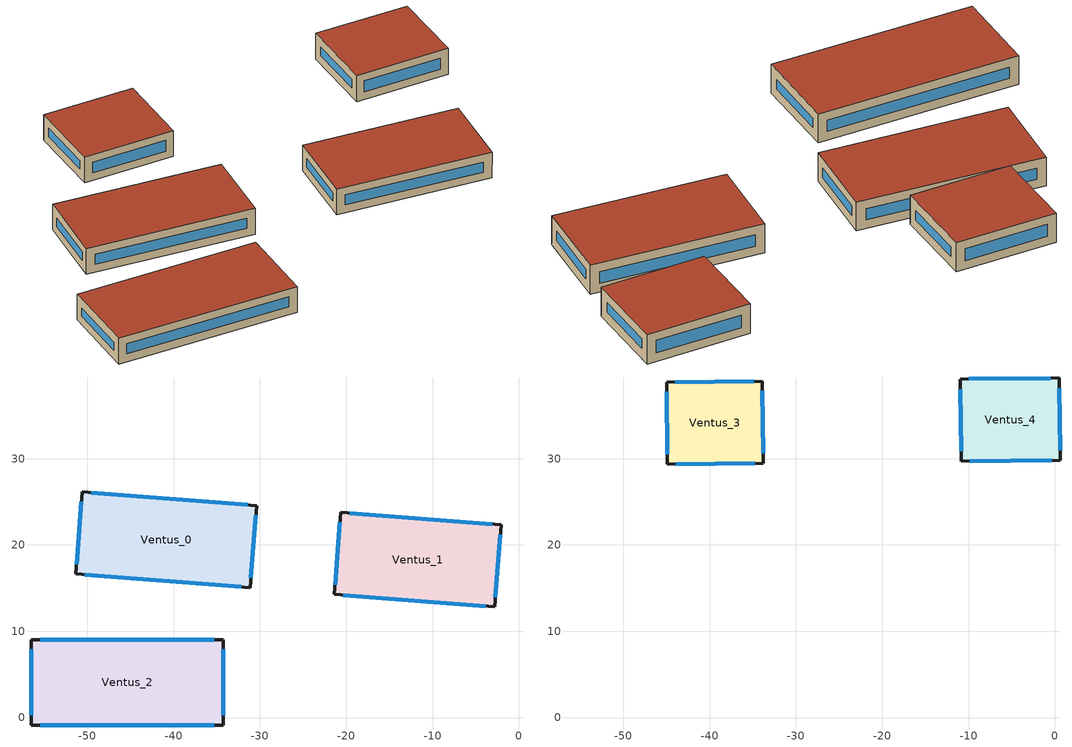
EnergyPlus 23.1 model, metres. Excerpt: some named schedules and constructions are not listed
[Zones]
Ventus_0
 floor outside (90.1-2019 Nonresidential CZ 0 Exterior Floor (Mass)): -50.59,26.13,3.49 -30.38,24.54,3.48 -31.13,15.05,3.48 -51.34,16.64,3.49
 wall outside (90.1-2019 Nonresidential CZ 0 Exterior Wall (Mass)): -50.59,26.13 -51.34,16.64 z3.49:6.87; -31.13,15.05 -30.38,24.54 z3.48:6.87; -51.34,16.64,3.49 -31.13,15.05,3.48 -31.13,15.05,6.87 -51.34,16.64,6.87; -30.38,24.54,3.48 -50.59,26.13,3.49 -50.59,26.13,6.87 -30.38,24.54,6.87
 window (90.1-2019 Nonresidential CZ 0 Glazing (Operable)): -50.68,25 -51.25,17.78 z4.62:5.74; -31.04,16.19 -30.47,23.41 z4.62:5.73; -50.31,16.56,4.52 -32.16,15.13,4.51 -32.16,15.13,5.83 -50.31,16.56,5.84; -31.41,24.62,4.51 -49.56,26.05,4.52 -49.56,26.05,5.84 -31.41,24.62,5.83
 roof outside (90.1-2019 Nonresidential CZ 0 Exterior Roof (Mass)): -50.59,26.13 -51.34,16.64 -31.13,15.05 -30.38,24.54 z6.87
Ventus_1
 floor outside (90.1-2019 Nonresidential CZ 0 Exterior Floor (Mass)): -21.39,14.28,3.48 -20.64,23.78,3.48 -2.06,22.31,3.47 -2.81,12.81,3.47
 wall outside (90.1-2019 Nonresidential CZ 0 Exterior Wall (Mass)): -2.81,12.81 -2.06,22.31 z3.47:6.86; -20.64,23.78 -21.39,14.28 z3.48:6.86; -21.39,14.28,3.48 -2.81,12.81,3.47 -2.81,12.81,6.86 -21.39,14.28,6.86; -2.06,22.31,3.47 -20.64,23.78,3.48 -20.64,23.78,6.86 -2.06,22.31,6.86
 window (90.1-2019 Nonresidential CZ 0 Glazing (Operable)): -20.36,14.19 -3.83,12.89 z4.5:5.83; -2.72,13.95 -2.15,21.18 z4.61:5.72; -20.73,22.64 -21.3,15.41 z4.61:5.73; -3.08,22.39,4.5 -19.62,23.7,4.5 -19.61,23.7,5.83 -3.08,22.39,5.83
 roof outside (90.1-2019 Nonresidential CZ 0 Exterior Roof (Mass)): -21.39,14.28 -2.81,12.81 -2.06,22.31 -20.64,23.78 z6.86
Ventus_2
 floor outside (90.1-2019 Nonresidential CZ 0 Exterior Floor (Mass)): -56.49,9.04 -34.25,9.04 -34.25,-0.87 -56.49,-0.87 z3.5
 wall outside (90.1-2019 Nonresidential CZ 0 Exterior Wall (Mass)): -56.49,9.04 -56.49,-0.87 -34.25,-0.87 -34.25,9.04 -56.49,9.04 z3.5:6.89
 window (90.1-2019 Nonresidential CZ 0 Glazing (Operable)): -56.49,7.9 -56.49,0.28 / -34.25,0.28 -34.25,7.9 z4.64:5.75; -55.45,-0.87 -35.29,-0.87 / -35.29,9.04 -55.45,9.04 z4.54:5.85
 roof outside (90.1-2019 Nonresidential CZ 0 Exterior Roof (Mass)): -56.49,9.04 -56.49,-0.87 -34.25,-0.87 -34.25,9.04 z6.89
Ventus_3
 floor outside (90.1-2019 Nonresidential CZ 0 Exterior Floor (Mass)): -33.89,38.98 -33.8,29.46 -44.89,29.34 -44.99,38.86 z6.11
 wall outside (90.1-2019 Nonresidential CZ 0 Exterior Wall (Mass)): -33.89,38.98 -44.99,38.86 -44.89,29.34 -33.8,29.46 -33.89,38.98 z6.11:9.51
 window (90.1-2019 Nonresidential CZ 0 Glazing (Operable)): -34.87,38.97 -44.01,38.87 / -43.91,29.35 -34.77,29.45 z7.08:8.53; -44.98,37.72 -44.9,30.48 / -33.81,30.6 -33.88,37.84 z7.25:8.37
 roof outside (90.1-2019 Nonresidential CZ 0 Exterior Roof (Mass)): -33.89,38.98 -44.99,38.86 -44.89,29.34 -33.8,29.46 z9.51
Ventus_4
 floor outside (90.1-2019 Nonresidential CZ 0 Exterior Floor (Mass)): 0.52,39.34 0.62,29.82 -10.85,29.7 -10.95,39.22 z6.11
 wall outside (90.1-2019 Nonresidential CZ 0 Exterior Wall (Mass)): 0.52,39.34 -10.95,39.22 -10.85,29.7 0.62,29.82 0.52,39.34 z6.11:9.57
 window (90.1-2019 Nonresidential CZ 0 Glazing (Operable)): -0.48,39.33 -9.95,39.23 / -9.85,29.71 -0.38,29.8 z7.1:8.57; -10.93,38.06 -10.86,30.85 / 0.61,30.97 0.53,38.18 z7.26:8.41
 roof outside (90.1-2019 Nonresidential CZ 0 Exterior Roof (Mass)): 0.52,39.34 -10.95,39.22 -10.85,29.7 0.62,29.82 z9.57
[Schedule:Week:Daily]
NatVentAvail_Ventus_0_19: 2c557a94-f181-44dc-a4c0-f573c2005f55, 588f932e-fa44-4d36-b17f-72cdbacededf, aaa24236-96a8-4a8a-b6db-d0c5142db103, 5409efb8-a2dc-4455-b90b-4b2673fce82e, 6164c977-ef23-4932-b233-e87e4a8d05c1, 63becef5-d3bf-475c-8c55-11c553a25a16, c9ef6c65-e9d5-46f3-be03-88baf52a0d10, 2c557a94-f181-44dc-a4c0-f573c2005f55, 2c557a94-f181-44dc-a4c0-f573c2005f55, 2c557a94-f181-44dc-a4c0-f573c2005f55, 2c557a94-f181-44dc-a4c0-f573c2005f55, 2c557a94-f181-44dc-a4c0-f573c2005f55
NatVentAvail_Ventus_0_20: 1f263616-eff3-4541-88cc-1187334792af, c7925aff-d72f-454c-a264-b8e99e3a54e9, 2c557a94-f181-44dc-a4c0-f573c2005f55, e2a7ad8f-fecb-4149-b8f9-2e6012cb94d9, c4efaa69-dd6c-4ff4-845a-ed331fa96d1a, 2914e235-05e4-47dc-bc5d-56b2724482ea, abdb94c0-f5df-4069-a63b-f50a1f68c1f4, 1f263616-eff3-4541-88cc-1187334792af, 1f263616-eff3-4541-88cc-1187334792af, 1f263616-eff3-4541-88cc-1187334792af, 1f263616-eff3-4541-88cc-1187334792af, 1f263616-eff3-4541-88cc-1187334792af
NatVentAvail_Ventus_0_21: 5b559d01-f432-43e8-b2a2-6bc1e81afd2d, dfa72975-371f-47f3-9f32-e2ada24ff21b, 7640d5f7-6528-4fa4-9b03-64cf7114dfd1, 444270f3-daff-4cc7-9fce-6beb186acede, 8e289a37-f18d-46f4-9892-1c8a7c11e0be, ca8a3e2a-d623-45d1-a48d-802a2fd7def2, dbc17a00-3c0d-435e-8577-7e6c39dee444, 5b559d01-f432-43e8-b2a2-6bc1e81afd2d, 5b559d01-f432-43e8-b2a2-6bc1e81afd2d, 5b559d01-f432-43e8-b2a2-6bc1e81afd2d, 5b559d01-f432-43e8-b2a2-6bc1e81afd2d, 5b559d01-f432-43e8-b2a2-6bc1e81afd2d
NatVentAvail_Ventus_0_22: 5c5f2de8-4e5d-47ee-83c5-350774adab4d, af7bac0c-e9d6-4a9d-910f-7a960dc9eb0d, 99dd2c37-d0b0-40e9-9e80-5acc5c7ca3b6, c996b3b3-e460-4160-9946-7c73efd18905, b551451d-c882-4b60-9a33-12f4667ae3a7, 259ab910-9959-4b4f-8b96-6e911539b89f, d135375e-badd-40b1-8688-f4bb18616764, 5c5f2de8-4e5d-47ee-83c5-350774adab4d, 5c5f2de8-4e5d-47ee-83c5-350774adab4d, 5c5f2de8-4e5d-47ee-83c5-350774adab4d, 5c5f2de8-4e5d-47ee-83c5-350774adab4d, 5c5f2de8-4e5d-47ee-83c5-350774adab4d
NatVentAvail_Ventus_0_23: 16a2c0c8-577f-4aca-9610-d97acd4ccabb, fdd9d570-ed7a-488a-a2c1-46a918b58e38, 0b71af84-9e56-4a33-9ef0-9e4faa6e7737, d7dded75-b735-4c37-8d77-33816b5f067e, 6301fb1c-ad08-4f62-8c7c-b22853e85849, 1192143a-8771-4ce0-9ca5-8a9b8de43010, 3b76af73-bb8c-4d3c-b461-9fdb22a7cfd0, 16a2c0c8-577f-4aca-9610-d97acd4ccabb, 16a2c0c8-577f-4aca-9610-d97acd4ccabb, 16a2c0c8-577f-4aca-9610-d97acd4ccabb, 16a2c0c8-577f-4aca-9610-d97acd4ccabb, 16a2c0c8-577f-4aca-9610-d97acd4ccabb
NatVentAvail_Ventus_0_24: 6c7d653c-c932-400c-83a6-2570633f27cc, c8d32957-9faa-44b8-88e7-09ed703b41d9, 1ea3ff6e-3d16-4663-b7b8-bfcbed70df2e, 7f455261-d6a8-4912-8bc3-164de6b7e1f6, 09fb5977-f931-4046-84c1-4e1d55b268a7, 890b75a5-23c9-4ef5-92e9-1dd8ddd3c410, 6c2445f2-4970-468d-9c1e-9185d210061e, 6c7d653c-c932-400c-83a6-2570633f27cc, 6c7d653c-c932-400c-83a6-2570633f27cc, 6c7d653c-c932-400c-83a6-2570633f27cc, 6c7d653c-c932-400c-83a6-2570633f27cc, 6c7d653c-c932-400c-83a6-2570633f27cc
NatVentAvail_Ventus_0_25: e4cf9395-6ca3-42d2-85a8-0792f59e23f0, cd07859d-b01b-44fc-b058-c9608b744a2b, edc33e11-3f99-40de-8c90-1b0c78e9f77a, a852c661-8a32-449b-afac-b5218b8a823b, 8e540848-bae7-48ea-af94-ea206d29372e, 9117cda1-3a56-4e55-ac28-f6ce82f858a5, 00c84883-0d72-4aa9-b977-59b0ae8e53f6, e4cf9395-6ca3-42d2-85a8-0792f59e23f0, e4cf9395-6ca3-42d2-85a8-0792f59e23f0, e4cf9395-6ca3-42d2-85a8-0792f59e23f0, e4cf9395-6ca3-42d2-85a8-0792f59e23f0, e4cf9395-6ca3-42d2-85a8-0792f59e23f0
NatVentAvail_Ventus_0_26: 10a9daa0-4a19-4a33-95f0-1f94dff2d767, 73d58a55-e6d7-46e4-b58a-62fe716d3f55, 70bbe7f6-9c12-4dc8-95b8-4131fc59f14c, abe34aba-bb00-4885-b7a3-71cd792797e0, 9eabc2fc-10d3-4d3d-baaa-25c4ad8773bf, 2727c59a-58d3-4d8b-82a1-9ef251a273d6, c16d5a65-471f-41de-b8a7-b746306d4c21, 10a9daa0-4a19-4a33-95f0-1f94dff2d767, 10a9daa0-4a19-4a33-95f0-1f94dff2d767, 10a9daa0-4a19-4a33-95f0-1f94dff2d767, 10a9daa0-4a19-4a33-95f0-1f94dff2d767, 10a9daa0-4a19-4a33-95f0-1f94dff2d767
NatVentAvail_Ventus_0_27: a4da1e3f-a585-49c7-962a-f0ac349f29ff, 6fb7477f-cef7-4467-81ee-e83d7b95493b, 3b7bed02-902c-4ee4-bfc6-c96f94253295, 69e9f8b1-5c9c-4ef5-8e7b-9281c99cabdb, c1c52acf-1331-4823-897f-ee0780455334, 2623137a-5d53-403b-9b05-a019de669b6c, 963a02f8-54b8-42f5-980b-5a64aaa4bf42, a4da1e3f-a585-49c7-962a-f0ac349f29ff, a4da1e3f-a585-49c7-962a-f0ac349f29ff, a4da1e3f-a585-49c7-962a-f0ac349f29ff, a4da1e3f-a585-49c7-962a-f0ac349f29ff, a4da1e3f-a585-49c7-962a-f0ac349f29ff
NatVentAvail_Ventus_0_28: e4531df4-819d-4f3d-9ff8-1b40a03d566a, c35dd73a-be8a-416f-a8f1-9a1853e123b7, 1cd092bb-eeb1-4f28-9c6d-ad648a1a302f, 402aea41-701a-424a-bce5-accaa7c64963, 395e2293-ace3-4636-b372-cace77d4abf7, 64badf55-414b-4183-9bfe-50c0ccb013e4, 5b559d01-f432-43e8-b2a2-6bc1e81afd2d, e4531df4-819d-4f3d-9ff8-1b40a03d566a, e4531df4-819d-4f3d-9ff8-1b40a03d566a, e4531df4-819d-4f3d-9ff8-1b40a03d566a, e4531df4-819d-4f3d-9ff8-1b40a03d566a, e4531df4-819d-4f3d-9ff8-1b40a03d566a
NatVentAvail_Ventus_0_29: f795293d-22c3-4bea-aae3-41d1418b306d, ddf5aded-ef16-4fbc-abf0-a29b0044f86d, 62f2e535-db4b-4a49-90af-e4513ae926d8, 2b23ea3e-4ff9-4e0b-b599-da8b90cf0fd3, 395e2293-ace3-4636-b372-cace77d4abf7, 395e2293-ace3-4636-b372-cace77d4abf7, 50156d92-ce13-4642-849c-653798f2fd37, f795293d-22c3-4bea-aae3-41d1418b306d, f795293d-22c3-4bea-aae3-41d1418b306d, f795293d-22c3-4bea-aae3-41d1418b306d, f795293d-22c3-4bea-aae3-41d1418b306d, f795293d-22c3-4bea-aae3-41d1418b306d
NatVentAvail_Ventus_0_30: 0e1721d4-f7d1-447c-99e8-068e90a8209e, 4c7fa85c-202d-4e6c-86aa-34b9aec84825, b2c993e7-5e45-47db-aa8e-7d03edf10ca5, 5bcb0866-b123-42ab-9004-e1fe4b9f239a, 29342e02-9597-46d2-ae97-ad22c2648d2e, 442450ad-f7b9-4bf5-a775-ce8e2ac7a8da, 8372be0a-14dc-4ba9-948e-d28c70954a9f, 0e1721d4-f7d1-447c-99e8-068e90a8209e, 0e1721d4-f7d1-447c-99e8-068e90a8209e, 0e1721d4-f7d1-447c-99e8-068e90a8209e, 0e1721d4-f7d1-447c-99e8-068e90a8209e, 0e1721d4-f7d1-447c-99e8-068e90a8209e
NatVentAvail_Ventus_0_31: 0e8501bd-d252-43e8-9f74-ce6f214063bb, e2a7ad8f-fecb-4149-b8f9-2e6012cb94d9, 62f2e535-db4b-4a49-90af-e4513ae926d8, eaa08fa6-985d-47b3-a98b-e852c4eb3b42, 77e86081-8734-4cd6-a52b-95be27f25341, 55141adb-4441-4ec6-a228-692dd98a55c9, 6dea6889-3ed4-4c85-8142-b40ef6a5c1c7, 0e8501bd-d252-43e8-9f74-ce6f214063bb, 0e8501bd-d252-43e8-9f74-ce6f214063bb, 0e8501bd-d252-43e8-9f74-ce6f214063bb, 0e8501bd-d252-43e8-9f74-ce6f214063bb, 0e8501bd-d252-43e8-9f74-ce6f214063bb
NatVentAvail_Ventus_0_32: 3b64bb73-4cce-4429-b32b-f965650f5bae, 587b3cba-ffc6-4bc3-b8fa-65e036367856, 0832e935-2214-4096-9279-d5d76b42367e, ea1cdd25-ba8c-43fd-94e5-055b877ca8ff, cc994419-721d-44b2-bf2f-59bb44514922, 0a06fe06-b27b-4263-a7f0-78e7894cb7b1, 3203a2fe-f007-499c-98ff-d3f3d498a136, 3b64bb73-4cce-4429-b32b-f965650f5bae, 3b64bb73-4cce-4429-b32b-f965650f5bae, 3b64bb73-4cce-4429-b32b-f965650f5bae, 3b64bb73-4cce-4429-b32b-f965650f5bae, 3b64bb73-4cce-4429-b32b-f965650f5bae
NatVentAvail_Ventus_0_33: 595f2882-2a45-41fc-8be2-4687be577747, 34e7295e-f434-4356-a6ff-1337b6727971, e7a09876-77a6-4221-83d3-b987b4852bc9, 5308d925-7142-4141-9db4-f1d85eb7d396, e6d5d8af-6fd3-462f-9e95-e84229453b17, 7640d5f7-6528-4fa4-9b03-64cf7114dfd1, a2e8e559-8bb4-40f9-80e2-ae728f70bbdd, 595f2882-2a45-41fc-8be2-4687be577747, 595f2882-2a45-41fc-8be2-4687be577747, 595f2882-2a45-41fc-8be2-4687be577747, 595f2882-2a45-41fc-8be2-4687be577747, 595f2882-2a45-41fc-8be2-4687be577747
NatVentAvail_Ventus_0_34: 26c4667c-8dbf-47b3-85e8-46b35cfb878d, ae6cd52b-2849-4fca-9855-0485f7823efc, 576e89f0-6812-4d7b-a71b-ed667f800c9a, 98f191bd-889e-49b4-8348-ae3d9bda9a52, 4f44aad1-8065-43ee-a9ad-2577fcca5c78, 3653a24e-92bb-4ed1-898a-22c6ac0026f4, f10f21f1-2b82-40c4-801e-0198776cb3a9, 26c4667c-8dbf-47b3-85e8-46b35cfb878d, 26c4667c-8dbf-47b3-85e8-46b35cfb878d, 26c4667c-8dbf-47b3-85e8-46b35cfb878d, 26c4667c-8dbf-47b3-85e8-46b35cfb878d, 26c4667c-8dbf-47b3-85e8-46b35cfb878d
NatVentAvail_Ventus_0_35: 259d540d-cfb8-49d0-8856-6e10c45f5363, 5275e322-126a-4bb3-97fb-5b65fd5db08e, ccbcdd31-a275-40a4-b447-51e54ef8d7b9, f23861f5-a0a2-4ea7-be47-46b16436e531, a9d439a1-49d9-4f3c-84a6-8da776fee34f, 2d346289-2e99-494a-b16b-961adabb6356, fd5d5216-589a-4ae9-aeae-08bbb825320a, 259d540d-cfb8-49d0-8856-6e10c45f5363, 259d540d-cfb8-49d0-8856-6e10c45f5363, 259d540d-cfb8-49d0-8856-6e10c45f5363, 259d540d-cfb8-49d0-8856-6e10c45f5363, 259d540d-cfb8-49d0-8856-6e10c45f5363
NatVentAvail_Ventus_0_36: 97e423b9-c70b-4668-86ee-0b03e5ca01af, 1f263616-eff3-4541-88cc-1187334792af, 22c682a5-d769-4058-b526-7c8c6cbeb56b, 57a4237f-810c-42f0-b2a3-1c017a14f153, dfb61d4a-a8d9-4cad-b311-cf2bb9e25059, 13c9c9da-e905-4aa2-a2b6-ed632edcff03, edc33e11-3f99-40de-8c90-1b0c78e9f77a, 97e423b9-c70b-4668-86ee-0b03e5ca01af, 97e423b9-c70b-4668-86ee-0b03e5ca01af, 97e423b9-c70b-4668-86ee-0b03e5ca01af, 97e423b9-c70b-4668-86ee-0b03e5ca01af, 97e423b9-c70b-4668-86ee-0b03e5ca01af
NatVentAvail_Ventus_0_37: 395e2293-ace3-4636-b372-cace77d4abf7, e4c8fb44-0055-4882-bd17-5f2f70fce8a2, 206977b7-2357-40ce-a633-fd6a2b99d5e2, 7bb4bde7-8b4c-403a-a47d-9086a633470e, e14a1932-4995-44ce-91b7-99e6be2a8111, bc329499-9032-4322-b8a8-ff77f105c3a1, 483b4963-a151-4003-b91e-6231ffd2cb4c, 395e2293-ace3-4636-b372-cace77d4abf7, 395e2293-ace3-4636-b372-cace77d4abf7, 395e2293-ace3-4636-b372-cace77d4abf7, 395e2293-ace3-4636-b372-cace77d4abf7, 395e2293-ace3-4636-b372-cace77d4abf7
NatVentAvail_Ventus_0_38: c32f4af3-1667-4a19-bee9-15d535ee3329, 87050370-72dd-432b-87fd-dcb6a5b5e2b6, 97e423b9-c70b-4668-86ee-0b03e5ca01af, 3788fac9-e430-431c-9e71-000fd3067794, aa4b517d-bf11-4001-a956-246ed226af0f, e74816eb-cde7-412a-93a1-b4b4dd3bf79d, 52744410-ff78-46a8-ba8b-6d4e6f2c96a4, c32f4af3-1667-4a19-bee9-15d535ee3329, c32f4af3-1667-4a19-bee9-15d535ee3329, c32f4af3-1667-4a19-bee9-15d535ee3329, c32f4af3-1667-4a19-bee9-15d535ee3329, c32f4af3-1667-4a19-bee9-15d535ee3329
NatVentAvail_Ventus_0_39: 9def71ac-644c-4a43-924f-0a2d0336bef2, 614e6790-c73f-4d8c-96b4-d6ce7b9ffe43, 6090c2da-3a51-4064-848f-2637f0081b64, e0fcecde-fd33-4d46-b3aa-2635d74aa249, 6733263b-4687-476a-bafe-01a0e7dffb8a, be5a4702-a206-47b5-b4dc-dce9cc700cbe, 395e2293-ace3-4636-b372-cace77d4abf7, 9def71ac-644c-4a43-924f-0a2d0336bef2, 9def71ac-644c-4a43-924f-0a2d0336bef2, 9def71ac-644c-4a43-924f-0a2d0336bef2, 9def71ac-644c-4a43-924f-0a2d0336bef2, 9def71ac-644c-4a43-924f-0a2d0336bef2
NatVentAvail_Ventus_0_40: 2b23ea3e-4ff9-4e0b-b599-da8b90cf0fd3, 5597255a-71c8-4af9-b07d-803fe7e9b3df, 18eb495e-3010-422d-9b51-714bd4c46179, bddbe28a-03af-4834-9c31-4002b2f7f704, 29c4d988-8df7-461a-96f3-f0eb0fbbb272, 694df783-21ca-47e2-825d-654eece82056, 512f8437-a3c3-4a7b-8a8e-0a09b8987ad8, 2b23ea3e-4ff9-4e0b-b599-da8b90cf0fd3, 2b23ea3e-4ff9-4e0b-b599-da8b90cf0fd3, 2b23ea3e-4ff9-4e0b-b599-da8b90cf0fd3, 2b23ea3e-4ff9-4e0b-b599-da8b90cf0fd3, 2b23ea3e-4ff9-4e0b-b599-da8b90cf0fd3
NatVentAvail_Ventus_0_41: 7dabb00d-372e-495a-83ae-c2cc5f654150, 182e0d7b-4470-4c07-b171-aa9e0e283233, e067ed9e-bbd3-47b7-a5dd-7783e70833e1, 83541a14-632c-445e-975d-e5084d7fba09, b9485079-7e86-4ca1-8ceb-53abfcaa9852, b1dcbc75-eb5f-4646-a483-74dd9274ab50, 989b37f2-0f60-4786-8aec-6810ea716a4b, 7dabb00d-372e-495a-83ae-c2cc5f654150, 7dabb00d-372e-495a-83ae-c2cc5f654150, 7dabb00d-372e-495a-83ae-c2cc5f654150, 7dabb00d-372e-495a-83ae-c2cc5f654150, 7dabb00d-372e-495a-83ae-c2cc5f654150
NatVentAvail_Ventus_0_42: 1eb9d5fa-c1da-4104-8a44-ca71f65facdf, 81f2065d-c27a-4517-954e-67544249a4cb, 103f52c2-0674-4768-92fb-179ba63c1e2a, cfe17a84-200b-435d-b70d-2a35a1098c4b, d4966127-feaf-4b47-9188-5343ea727697, 8e8ffe4a-36f7-4eb7-86a9-a67730cb3a51, b1befd69-ac6d-433c-9e95-b29d60f72327, 1eb9d5fa-c1da-4104-8a44-ca71f65facdf, 1eb9d5fa-c1da-4104-8a44-ca71f65facdf, 1eb9d5fa-c1da-4104-8a44-ca71f65facdf, 1eb9d5fa-c1da-4104-8a44-ca71f65facdf, 1eb9d5fa-c1da-4104-8a44-ca71f65facdf
NatVentAvail_Ventus_0_43: 920896a7-1d51-4c65-8553-3a183dca4a42, a08da8fc-ac96-41a0-863e-c02cbd00ca50, f7a52072-70b0-45d5-8345-7354972bcaa4, 703a5793-20c7-44d1-9bf6-317172c85b2f, 8df07da4-e51e-43d7-875c-e1bb2c807653, faf75044-ac79-4d2b-818e-8629f26d3340, a02b3400-2401-4de9-8c0f-24d156aa0f27, 920896a7-1d51-4c65-8553-3a183dca4a42, 920896a7-1d51-4c65-8553-3a183dca4a42, 920896a7-1d51-4c65-8553-3a183dca4a42, 920896a7-1d51-4c65-8553-3a183dca4a42, 920896a7-1d51-4c65-8553-3a183dca4a42
NatVentAvail_Ventus_0_44: 21a44d1f-d368-404d-b390-6609542797bc, 1005fe18-a2bc-4577-9523-788087300b71, 2d952c20-b2ae-4a07-b436-f9131cadf77f, 1c7ab229-e5a8-41d6-b33e-73611ac0fdae, d9dda960-ad11-4970-817e-9184a9d602b3, e04a15b6-695e-45c7-9ac3-a8c3987dd5bc, f0beaa5d-1c99-4153-a455-74a045bb19d1, 21a44d1f-d368-404d-b390-6609542797bc, 21a44d1f-d368-404d-b390-6609542797bc, 21a44d1f-d368-404d-b390-6609542797bc, 21a44d1f-d368-404d-b390-6609542797bc, 21a44d1f-d368-404d-b390-6609542797bc
NatVentAvail_Ventus_0_45: 0ac50ae1-ade8-438e-9c97-9bc2b327bad1, 4c7fa85c-202d-4e6c-86aa-34b9aec84825, aee49c79-2b18-4f2a-baa1-9eabe00ab6f1, f3445440-1e52-4bd6-bd45-fa2bdf21ece6, 6090c2da-3a51-4064-848f-2637f0081b64, 265acc4b-8be2-4dd3-93d1-d1e170d7a466, 0ac50ae1-ade8-438e-9c97-9bc2b327bad1, 0ac50ae1-ade8-438e-9c97-9bc2b327bad1, 0ac50ae1-ade8-438e-9c97-9bc2b327bad1, 0ac50ae1-ade8-438e-9c97-9bc2b327bad1, 0ac50ae1-ade8-438e-9c97-9bc2b327bad1, 0ac50ae1-ade8-438e-9c97-9bc2b327bad1
NatVentAvail_Ventus_0_46: 7f1bc331-9c8c-4eba-8398-74f9fa05e77e, 81f2065d-c27a-4517-954e-67544249a4cb, b11a3fb5-f7f0-4ffa-b350-707d66b6c5a6, 0055ecdf-bd39-4d43-a279-08dfdfba21af, f3904647-6033-403a-8202-c0e0b7188cac, 4b8119d8-d207-4d67-92ed-b2ce7f9a5263, 45f40278-15b2-4da9-a66e-d9f3a0bcbbc3, 7f1bc331-9c8c-4eba-8398-74f9fa05e77e, 7f1bc331-9c8c-4eba-8398-74f9fa05e77e, 7f1bc331-9c8c-4eba-8398-74f9fa05e77e, 7f1bc331-9c8c-4eba-8398-74f9fa05e77e, 7f1bc331-9c8c-4eba-8398-74f9fa05e77e
NatVentAvail_Ventus_0_47: 92aa5907-cc90-417e-8ae5-2277c87419c6, 55d11c14-ffea-4316-bd23-813b5c15eec5, 42d0d141-5dbc-4834-9007-08be6e4026bc, d7f23e0a-0dab-4e1e-b1df-672180bf095f, f9e0aeba-fb0d-4f72-b1ef-d931029a04e7, 8820a606-b179-4a93-aa93-ceaba2ff36b9, 6c6a7874-ef66-43ce-babc-ea62c8a18755, 92aa5907-cc90-417e-8ae5-2277c87419c6, 92aa5907-cc90-417e-8ae5-2277c87419c6, 92aa5907-cc90-417e-8ae5-2277c87419c6, 92aa5907-cc90-417e-8ae5-2277c87419c6, 92aa5907-cc90-417e-8ae5-2277c87419c6
NatVentAvail_Ventus_0_48: 6839830a-5139-4136-90ff-df495f830816, 0376ff9f-a44e-4f95-bcf0-deb420ef5e24, 059150c9-e831-4454-9e15-f12e00ff6c97, c866aadb-bdcd-4aca-b4c3-e01b63114685, c4d4f951-b30c-4854-a2d5-ab9cf0678ab0, 4cf65498-b81c-4eb3-87f4-70d22b8cba1d, b495bbd5-b19e-468e-8e8e-5cae01116fc1, 6839830a-5139-4136-90ff-df495f830816, 6839830a-5139-4136-90ff-df495f830816, 6839830a-5139-4136-90ff-df495f830816, 6839830a-5139-4136-90ff-df495f830816, 6839830a-5139-4136-90ff-df495f830816
NatVentAvail_Ventus_0_49: 83528b38-eecd-4f93-8798-d12e2d0e0b9c, bd42e40a-18b1-4e8c-bb92-7fa84cf2609f, b5da2d79-b973-4d6f-bea6-3285997cedde, 1931408f-30d2-4c7c-bd40-d04481857fa1, 523fe135-b285-40e7-9ba0-5c6aec3fb2ab, 3b9b5b0b-025c-4190-8342-2c06a097eb1f, 97db7700-156a-4d90-a25f-11ab4e2322c3, 83528b38-eecd-4f93-8798-d12e2d0e0b9c, 83528b38-eecd-4f93-8798-d12e2d0e0b9c, 83528b38-eecd-4f93-8798-d12e2d0e0b9c, 83528b38-eecd-4f93-8798-d12e2d0e0b9c, 83528b38-eecd-4f93-8798-d12e2d0e0b9c
NatVentAvail_Ventus_0_50: 5776417f-cde4-449d-85b0-d3db7fae6337, 18eb495e-3010-422d-9b51-714bd4c46179, 3a343040-e5a2-4923-a58f-bdf52c09575a, 25e1a2b1-bd9a-4c93-b036-15f96a0ba0d3, a6a2d3c2-7a51-490d-83e5-f8987553bd2b, f7a799b9-406b-467d-a64a-ebd244f14a87, f75d5ac2-6327-4c6a-8f55-1399b161f7f1, 5776417f-cde4-449d-85b0-d3db7fae6337, 5776417f-cde4-449d-85b0-d3db7fae6337, 5776417f-cde4-449d-85b0-d3db7fae6337, 5776417f-cde4-449d-85b0-d3db7fae6337, 5776417f-cde4-449d-85b0-d3db7fae6337
NatVentAvail_Ventus_0_51: 5cf2e9cd-5a53-4648-aaa7-3e59d109d7bc, 84d694dd-e577-4b67-919b-6242e0c416e7, e835ae77-c91d-40d1-9be9-725293761909, b12e215c-175c-49b9-8754-c125b78cb0e9, 1c3c67f8-8413-4968-88dc-9c56eee609fc, a9737b04-2de9-436c-a894-5c189ec1f52a, 55141adb-4441-4ec6-a228-692dd98a55c9, 5cf2e9cd-5a53-4648-aaa7-3e59d109d7bc, 5cf2e9cd-5a53-4648-aaa7-3e59d109d7bc, 5cf2e9cd-5a53-4648-aaa7-3e59d109d7bc, 5cf2e9cd-5a53-4648-aaa7-3e59d109d7bc, 5cf2e9cd-5a53-4648-aaa7-3e59d109d7bc
NatVentAvail_Ventus_0_52: 088267b7-6b14-4d32-8769-2206aa87ccde, 088267b7-6b14-4d32-8769-2206aa87ccde, 088267b7-6b14-4d32-8769-2206aa87ccde, 088267b7-6b14-4d32-8769-2206aa87ccde, 088267b7-6b14-4d32-8769-2206aa87ccde, 088267b7-6b14-4d32-8769-2206aa87ccde, 088267b7-6b14-4d32-8769-2206aa87ccde, 088267b7-6b14-4d32-8769-2206aa87ccde, 088267b7-6b14-4d32-8769-2206aa87ccde, 088267b7-6b14-4d32-8769-2206aa87ccde, 088267b7-6b14-4d32-8769-2206aa87ccde, 088267b7-6b14-4d32-8769-2206aa87ccde
HeatAvail_Ventus_1_0: 7158aaf4-5a2b-4dfb-b4ee-7a1afa80c914, ea893394-956b-47a8-8b47-a2961b42e97b, 98e88dad-ab29-41fd-9cb4-9f7a812e4348, 7bba5579-4e0c-4581-935f-20ad767e8b1c, 96b4f15b-9833-42f4-beef-ad4644ba9616, 038e51b7-aa1a-4c68-a283-edc952d3799f, ea8110dd-ba3e-46bd-b19a-fb37a1088d34, 7158aaf4-5a2b-4dfb-b4ee-7a1afa80c914, 7158aaf4-5a2b-4dfb-b4ee-7a1afa80c914, 7158aaf4-5a2b-4dfb-b4ee-7a1afa80c914, 7158aaf4-5a2b-4dfb-b4ee-7a1afa80c914, 7158aaf4-5a2b-4dfb-b4ee-7a1afa80c914
HeatAvail_Ventus_1_1: f5f91727-b8df-4fa3-bfaa-6b7d5bd52d09, 4c8de2f8-7c8c-4800-bfda-45e82a9503ca, b5a8b265-8ec4-41aa-b2d8-f610f16bb71a, cce94fd9-a77f-4a92-bade-3cbd5a2e0e45, 5c246eef-ec44-49cf-b00f-87fc8b3c43a0, 5012d3e1-fcf8-4b08-8a6d-4ef5503795fd, 0b75f616-7fec-44bb-a6bb-fd3c22e49948, f5f91727-b8df-4fa3-bfaa-6b7d5bd52d09, f5f91727-b8df-4fa3-bfaa-6b7d5bd52d09, f5f91727-b8df-4fa3-bfaa-6b7d5bd52d09, f5f91727-b8df-4fa3-bfaa-6b7d5bd52d09, f5f91727-b8df-4fa3-bfaa-6b7d5bd52d09
HeatAvail_Ventus_1_2: 24c36759-e481-4a83-b82b-e7979fa094c3, e9f6a664-93cd-4686-8c3d-328d1de24190, 5c246eef-ec44-49cf-b00f-87fc8b3c43a0, 083f8b44-4ef6-46ae-8c54-783710230c9f, ea893394-956b-47a8-8b47-a2961b42e97b, 89c627bc-5e49-43d5-a474-2e924b869038, 5d813a75-0934-4b92-bc50-2816f1e5791d, 24c36759-e481-4a83-b82b-e7979fa094c3, 24c36759-e481-4a83-b82b-e7979fa094c3, 24c36759-e481-4a83-b82b-e7979fa094c3, 24c36759-e481-4a83-b82b-e7979fa094c3, 24c36759-e481-4a83-b82b-e7979fa094c3
HeatAvail_Ventus_1_3: 530a323b-7730-43b7-82cb-3ee1fd74c873, d135375e-badd-40b1-8688-f4bb18616764, 7c9735b5-ba42-44eb-bd93-d1f808c8e906, 8f49b1fe-51a5-4e12-b355-98c825e37863, daf53c50-d593-4d6c-82c5-d2857734a0c7, 7158aaf4-5a2b-4dfb-b4ee-7a1afa80c914, 394fd872-9376-4285-be4e-9095a7ef1fc4, 530a323b-7730-43b7-82cb-3ee1fd74c873, 530a323b-7730-43b7-82cb-3ee1fd74c873, 530a323b-7730-43b7-82cb-3ee1fd74c873, 530a323b-7730-43b7-82cb-3ee1fd74c873, 530a323b-7730-43b7-82cb-3ee1fd74c873
HeatAvail_Ventus_1_4: 14c6de81-30af-4a0e-a4e3-49b473cf6d41, 6c8eba5e-1700-4e82-b01d-6fab886f2439, a486f01f-6a52-44f2-827a-26a99d45cce7, f9bad371-961f-44aa-93b9-5e3151e6df32, 5a642dc8-9825-456e-bda7-f5c41b3ed6a2, 2ae50555-2d6d-4046-8740-244b8c7e5ac2, 6c8eba5e-1700-4e82-b01d-6fab886f2439, 14c6de81-30af-4a0e-a4e3-49b473cf6d41, 14c6de81-30af-4a0e-a4e3-49b473cf6d41, 14c6de81-30af-4a0e-a4e3-49b473cf6d41, 14c6de81-30af-4a0e-a4e3-49b473cf6d41, 14c6de81-30af-4a0e-a4e3-49b473cf6d41
HeatAvail_Ventus_1_5: 6190e8b2-f565-46d1-80ae-4f5e3685a436, 525a46cb-6b0e-497f-84cc-fe719be2a710, 58379191-c1b4-47e5-a0c5-a19f7e5b1178, 6c493063-79ea-4329-a2fc-348c6a05954d, cfa1612d-a7c4-43f3-953b-f1ae1bd8dd69, a0851d90-119e-408b-9160-7f326c87494c, 1eb56954-0b7e-4442-8040-563b1a7f3814, 6190e8b2-f565-46d1-80ae-4f5e3685a436, 6190e8b2-f565-46d1-80ae-4f5e3685a436, 6190e8b2-f565-46d1-80ae-4f5e3685a436, 6190e8b2-f565-46d1-80ae-4f5e3685a436, 6190e8b2-f565-46d1-80ae-4f5e3685a436
HeatAvail_Ventus_1_6: 638d7c9e-c17c-4aec-a0fc-98fb6eee6cdc, 576e89f0-6812-4d7b-a71b-ed667f800c9a, 769dc03d-33fd-4c48-bde9-9c464d1200bb, 0dcae88f-2029-4a76-a348-85cce32da07c, 29ccd82d-e2c4-441a-b54e-a5719c5b7e80, af63b4a2-debd-4e12-990d-0cf093cff569, 3270dfe9-63c8-4046-9da8-dc1563232933, 638d7c9e-c17c-4aec-a0fc-98fb6eee6cdc, 638d7c9e-c17c-4aec-a0fc-98fb6eee6cdc, 638d7c9e-c17c-4aec-a0fc-98fb6eee6cdc, 638d7c9e-c17c-4aec-a0fc-98fb6eee6cdc, 638d7c9e-c17c-4aec-a0fc-98fb6eee6cdc
HeatAvail_Ventus_1_7: f735713b-1de7-4057-b946-f9363e1bd471, 1297b24e-b186-4720-a250-24a7711f8cb1, cc073949-01ac-4db5-a5b3-bc1630463598, a9279f97-692f-4cfd-a2f7-ec6d95770965, 29672d6e-07e8-4aaf-b33a-50f2300d0518, c964ea7b-1134-4705-9409-38d53af21baa, f0ad1450-6134-4a64-a067-7789090dd9d3, f735713b-1de7-4057-b946-f9363e1bd471, f735713b-1de7-4057-b946-f9363e1bd471, f735713b-1de7-4057-b946-f9363e1bd471, f735713b-1de7-4057-b946-f9363e1bd471, f735713b-1de7-4057-b946-f9363e1bd471
HeatAvail_Ventus_1_8: ad563fe5-466c-41de-be62-26933d744d3e, 625c3241-47f1-43b7-ace3-c5f51236fa8e, 6bfff181-53aa-479a-995c-51560f8a5d5c, 56518056-a51e-4845-ad2e-14945a328c81, 9b892f0d-86fc-4605-9574-a2a1841287ff, 906098ef-ff9c-4ce6-8781-998ff0a07049, abaff233-e121-4acc-b176-3218b52b177e, ad563fe5-466c-41de-be62-26933d744d3e, ad563fe5-466c-41de-be62-26933d744d3e, ad563fe5-466c-41de-be62-26933d744d3e, ad563fe5-466c-41de-be62-26933d744d3e, ad563fe5-466c-41de-be62-26933d744d3e
HeatAvail_Ventus_1_9: 47bea3f7-5ad0-40fb-84f1-b02ba0b11edf, a8750861-35c9-4a01-b248-721a8bc6e035, abaff233-e121-4acc-b176-3218b52b177e, 03972041-d6f2-4adf-a766-8375f5e9fecf, 36c44b85-d5b0-4df3-a5eb-8a661860568d, ff10f670-3dd1-4de0-b561-c62058da69c6, 50831c31-48dc-4423-8db2-7565b2b2cda8, 47bea3f7-5ad0-40fb-84f1-b02ba0b11edf, 47bea3f7-5ad0-40fb-84f1-b02ba0b11edf, 47bea3f7-5ad0-40fb-84f1-b02ba0b11edf, 47bea3f7-5ad0-40fb-84f1-b02ba0b11edf, 47bea3f7-5ad0-40fb-84f1-b02ba0b11edf
HeatAvail_Ventus_1_10: 49ce150c-6112-429a-aca5-0a4cf0b6a216, abaff233-e121-4acc-b176-3218b52b177e, 9253dda1-d2f3-4e73-8e86-1a2018f0284b, dc6a5729-5403-44ac-aeb8-64c4cf710a29, 83d53b60-484d-41a2-add2-88cb8570cf96, a79a9e7a-9c7b-4898-9e24-aaf3bc7f40e1, 3e455692-f571-4d70-9847-2ce97a641f93, 49ce150c-6112-429a-aca5-0a4cf0b6a216, 49ce150c-6112-429a-aca5-0a4cf0b6a216, 49ce150c-6112-429a-aca5-0a4cf0b6a216, 49ce150c-6112-429a-aca5-0a4cf0b6a216, 49ce150c-6112-429a-aca5-0a4cf0b6a216
HeatAvail_Ventus_1_11: abaff233-e121-4acc-b176-3218b52b177e, 9dac12f2-96d5-4c21-865e-c967c9f8e4b4, ec4a7ace-ff22-4219-9c68-8d1d7cbca50a, d770e1dc-c64f-4ba8-bccc-cb9c3e507657, 756c7f7e-2d5d-4c0e-8676-d62993ddbc5a, b7548e7b-6d15-45d5-9ad8-2269986b0363, 7d0ede67-a537-4393-a9bf-4f9ae5e3e072, abaff233-e121-4acc-b176-3218b52b177e, abaff233-e121-4acc-b176-3218b52b177e, abaff233-e121-4acc-b176-3218b52b177e, abaff233-e121-4acc-b176-3218b52b177e, abaff233-e121-4acc-b176-3218b52b177e
HeatAvail_Ventus_1_12: 1557c61e-7dc5-4fc4-9817-5bbbaf0b9155, a6acf645-127e-417b-bbaa-114d3af0d377, 1ac6313c-d685-49b1-8aed-7caaf5e12eea, 1e30b826-206a-4819-9f59-10792228119a, 9a390b91-84e5-40cf-9c08-d10cf1815cb5, 1f36c98e-b347-4fdf-b9d9-abbead5fc37d, 76cbd0cb-536c-4cf6-a767-ea55ca1c133b, 1557c61e-7dc5-4fc4-9817-5bbbaf0b9155, 1557c61e-7dc5-4fc4-9817-5bbbaf0b9155, 1557c61e-7dc5-4fc4-9817-5bbbaf0b9155, 1557c61e-7dc5-4fc4-9817-5bbbaf0b9155, 1557c61e-7dc5-4fc4-9817-5bbbaf0b9155
HeatAvail_Ventus_1_13: 7ff9edc0-bf98-485c-bf4c-6f48985e7d7a, cc86be1d-270c-4455-b871-bd2973ed937f, 840c2482-bf2d-4fdc-a83f-754bd1980ef7, d79bcfdd-a6ce-494a-9269-4d3b7a3a6b1d, a4976cb1-642b-42e7-89c3-9ad1905bddf1, 2dff9784-a058-45b6-8693-61ffc2cc0571, 921ef230-30e7-469a-8704-53d67a6d9d1b, 7ff9edc0-bf98-485c-bf4c-6f48985e7d7a, 7ff9edc0-bf98-485c-bf4c-6f48985e7d7a, 7ff9edc0-bf98-485c-bf4c-6f48985e7d7a, 7ff9edc0-bf98-485c-bf4c-6f48985e7d7a, 7ff9edc0-bf98-485c-bf4c-6f48985e7d7a
HeatAvail_Ventus_1_14: 1d1bbe9c-0b5c-4e98-9ef0-9e01f577cf7b, 6d131b91-5c81-4faa-8502-e9d5e0bd4816, bdd5bd41-a9c8-4d6b-8a4f-942c21ee8b55, 2f98b04b-87be-447f-a1a5-0cb17425eacc, 64574ad7-3298-4a64-a8ab-96ac1f900380, 8d437f67-c17f-4a54-880f-5b4ac389bae9, 7016debf-1e31-441e-8941-372434a77819, 1d1bbe9c-0b5c-4e98-9ef0-9e01f577cf7b, 1d1bbe9c-0b5c-4e98-9ef0-9e01f577cf7b, 1d1bbe9c-0b5c-4e98-9ef0-9e01f577cf7b, 1d1bbe9c-0b5c-4e98-9ef0-9e01f577cf7b, 1d1bbe9c-0b5c-4e98-9ef0-9e01f577cf7b
HeatAvail_Ventus_1_15: 4261aa80-ca22-43da-8c6d-62d4a80df65f, 41c0b485-bfe2-4b60-92f4-ef725acb7400, 69320cb6-1723-4991-8478-49bc92507409, 3a343040-e5a2-4923-a58f-bdf52c09575a, b518a31d-a599-456b-a29d-4b6a8e6b8d9e, d8113999-81b4-45c8-8da3-49ba1428dba2, e9cb1df0-5994-4d4a-ad43-8b8829f8ca7e, 4261aa80-ca22-43da-8c6d-62d4a80df65f, 4261aa80-ca22-43da-8c6d-62d4a80df65f, 4261aa80-ca22-43da-8c6d-62d4a80df65f, 4261aa80-ca22-43da-8c6d-62d4a80df65f, 4261aa80-ca22-43da-8c6d-62d4a80df65f
HeatAvail_Ventus_1_16: b855bd31-a54b-4b91-b370-e5b23e536827, d4e990da-b2ca-432e-b8df-095b9bcdccac, 115582ab-0b18-4729-bfaf-8d3af2d68d98, d71fbb3e-b007-4577-b9a5-8d8ccddd81e5, 4bb75911-a9a6-484e-bd60-1da2e4a0c899, b9b593cd-670b-4799-a2f7-83242c7e6293, f69f07d3-f1a7-4f39-afa8-dd531a80312f, b855bd31-a54b-4b91-b370-e5b23e536827, b855bd31-a54b-4b91-b370-e5b23e536827, b855bd31-a54b-4b91-b370-e5b23e536827, b855bd31-a54b-4b91-b370-e5b23e536827, b855bd31-a54b-4b91-b370-e5b23e536827
HeatAvail_Ventus_1_17: 75294591-ea63-438a-abb4-a05d61ea89bf, ca1d4d6e-35f5-4d25-91cd-16c0fe71e7d4, 17a8c0e9-dbf1-4945-a9f7-4fc2b3a2acd3, c7d3c108-51e1-4642-b10b-24d9d065fcf4, 4472c98c-8089-4af4-9cc3-119365db7ca8, 5c4812be-cc35-4f4a-a931-81b662427617, e8a3d1d0-a20c-487d-beb9-4920cd4ef21f, 75294591-ea63-438a-abb4-a05d61ea89bf, 75294591-ea63-438a-abb4-a05d61ea89bf, 75294591-ea63-438a-abb4-a05d61ea89bf, 75294591-ea63-438a-abb4-a05d61ea89bf, 75294591-ea63-438a-abb4-a05d61ea89bf
HeatAvail_Ventus_1_18: 67a74a07-90df-41ba-83b9-f17ff7d25cb2, 1c380fa9-2913-4c44-b6c9-0beff170aba2, 2d50145b-d5d5-4408-a454-7f832a59cbf5, 67a74a07-90df-41ba-83b9-f17ff7d25cb2, cf5651c1-719a-4dc2-98ea-3c98721ad41a, 89fc61c6-6dd7-4947-84e0-e53b50bad561, a2376b19-c7ba-4254-a0b2-dcc63b821e47, 67a74a07-90df-41ba-83b9-f17ff7d25cb2, 67a74a07-90df-41ba-83b9-f17ff7d25cb2, 67a74a07-90df-41ba-83b9-f17ff7d25cb2, 67a74a07-90df-41ba-83b9-f17ff7d25cb2, 67a74a07-90df-41ba-83b9-f17ff7d25cb2
HeatAvail_Ventus_1_19: 2eb112a7-07fd-4f53-83e5-7f44396a0c42, 1f60ed8c-239f-4751-abcf-71e5c0ffbf2e, f33e052e-e3a3-494a-a27e-03d235a75edb, ccf7ed58-49bb-41d0-bd70-4ee9d4c4a426, 41acea93-75d2-4d9b-919a-fd292689db66, 1c593e3f-399b-4fdc-856a-031dcefcaf63, 30c38fbb-ae9b-47c8-818d-f567db761d1c, 2eb112a7-07fd-4f53-83e5-7f44396a0c42, 2eb112a7-07fd-4f53-83e5-7f44396a0c42, 2eb112a7-07fd-4f53-83e5-7f44396a0c42, 2eb112a7-07fd-4f53-83e5-7f44396a0c42, 2eb112a7-07fd-4f53-83e5-7f44396a0c42
HeatAvail_Ventus_1_20: 25074c04-134a-4cd5-8869-0685f9ce901c, d63d487f-5d72-48e8-9033-3b6aa6049279, 2eb112a7-07fd-4f53-83e5-7f44396a0c42, 3911336b-13f4-4036-b373-52f9b7230f8e, ab2f565a-3b5e-47b4-adf8-e6397d8f5dcd, 79d3580d-fc3c-480b-a97f-7f59da72b1ce, 71a86644-dbda-428c-9fea-36bbc2422041, 25074c04-134a-4cd5-8869-0685f9ce901c, 25074c04-134a-4cd5-8869-0685f9ce901c, 25074c04-134a-4cd5-8869-0685f9ce901c, 25074c04-134a-4cd5-8869-0685f9ce901c, 25074c04-134a-4cd5-8869-0685f9ce901c
HeatAvail_Ventus_1_21: 406d220a-ea8a-4620-ab9a-f017f7ae1691, 525a46cb-6b0e-497f-84cc-fe719be2a710, 017299d7-d4c5-4813-90e5-d6778557dc1b, a08da8fc-ac96-41a0-863e-c02cbd00ca50, 969a7ccf-f4b9-48e3-bf5e-efbad88b9648, ca026977-a8df-433a-8448-a345ec1d7be0, 2907bb89-a569-4865-8d4c-cc7da8f8fa9b, 406d220a-ea8a-4620-ab9a-f017f7ae1691, 406d220a-ea8a-4620-ab9a-f017f7ae1691, 406d220a-ea8a-4620-ab9a-f017f7ae1691, 406d220a-ea8a-4620-ab9a-f017f7ae1691, 406d220a-ea8a-4620-ab9a-f017f7ae1691
HeatAvail_Ventus_1_22: f3904647-6033-403a-8202-c0e0b7188cac, 1f2e60f5-4a64-40b3-a2fd-b74d962fbd16, 6301f005-ca53-4402-a55a-10288e0469fc, da62ef6f-ef6f-4b4f-87ed-1bb8ec028557, ca9c2e51-8df5-4d3d-8190-80f0c6cb76ac, 7f1bc331-9c8c-4eba-8398-74f9fa05e77e, d5358a2d-fec6-4afc-81ec-77d400248433, f3904647-6033-403a-8202-c0e0b7188cac, f3904647-6033-403a-8202-c0e0b7188cac, f3904647-6033-403a-8202-c0e0b7188cac, f3904647-6033-403a-8202-c0e0b7188cac, f3904647-6033-403a-8202-c0e0b7188cac
HeatAvail_Ventus_1_23: c05780cb-043b-46aa-bb2b-5f83ae60d46d, 05832be9-92a3-4a87-9618-6032a66677cd, b30cb9b5-21e8-4114-bf96-ef16dee82c00, 766b237d-6a9e-4b85-ae81-4178abc6c82f, f54727d9-aeda-4f10-a4aa-cc5c5a1492d4, c848a378-8bed-48a9-9eb3-1e4941a50809, 8588ac5a-27e8-47d2-8086-4e50aef849d1, c05780cb-043b-46aa-bb2b-5f83ae60d46d, c05780cb-043b-46aa-bb2b-5f83ae60d46d, c05780cb-043b-46aa-bb2b-5f83ae60d46d, c05780cb-043b-46aa-bb2b-5f83ae60d46d, c05780cb-043b-46aa-bb2b-5f83ae60d46d
HeatAvail_Ventus_1_24: 180a623c-d74b-4dd9-ba05-daa202074ec6, a7322b6d-6309-4f1b-9fdf-54dfc24adfec, 821ffc73-84c6-4164-89d7-686c19d3f16b, 51e417a1-0312-4751-bc02-1dd9a24a9e5a, 83234d12-1b75-4f51-85b3-5eb005d4d259, 948ccadd-859d-4d5e-b812-8566f4ff7bfb, b6f1c0d8-f17d-4dea-b350-055d8560e91a, 180a623c-d74b-4dd9-ba05-daa202074ec6, 180a623c-d74b-4dd9-ba05-daa202074ec6, 180a623c-d74b-4dd9-ba05-daa202074ec6, 180a623c-d74b-4dd9-ba05-daa202074ec6, 180a623c-d74b-4dd9-ba05-daa202074ec6
HeatAvail_Ventus_1_25: 7778add0-510f-43c3-a1dc-ecfce751ffea, 65a2de87-5144-4034-aa07-7fbfc60b6d57, 0ac50ae1-ade8-438e-9c97-9bc2b327bad1, 9dff7ca5-d767-4365-8e00-a506e08efb4e, 643e67ea-0bb5-4eb6-8cab-6fe6f1960727, f67f652c-f978-46cb-8edd-a713db10e1dd, 82193a8c-dec4-43a7-8e5e-21b6d35fbce9, 7778add0-510f-43c3-a1dc-ecfce751ffea, 7778add0-510f-43c3-a1dc-ecfce751ffea, 7778add0-510f-43c3-a1dc-ecfce751ffea, 7778add0-510f-43c3-a1dc-ecfce751ffea, 7778add0-510f-43c3-a1dc-ecfce751ffea
HeatAvail_Ventus_1_26: 68a6f05d-2c10-406f-8159-012e06ca5293, 18fef868-91e4-4925-8a0b-8913b8bf6f8b, 51bbcce5-df5b-47f0-a166-52e4232772f9, 3a3d49bf-7da0-4633-9e5b-2388c18a48d1, 0309cf2d-cd66-4be8-8c23-507fecaa03c8, 1543f6b6-8010-442a-86cb-b92de69aa8f0, cef632d3-223f-4212-bb6f-c2378781a5d9, 68a6f05d-2c10-406f-8159-012e06ca5293, 68a6f05d-2c10-406f-8159-012e06ca5293, 68a6f05d-2c10-406f-8159-012e06ca5293, 68a6f05d-2c10-406f-8159-012e06ca5293, 68a6f05d-2c10-406f-8159-012e06ca5293
HeatAvail_Ventus_1_27: 952a7981-fe74-4ba8-9b34-c2749137560b, 68c4be17-8eec-43ca-a091-4e481e2ba7c3, 86bf90ae-429c-4d9d-9a84-3bad6150341c, c6dd0d73-5917-4b13-aad0-784fdd042119, da2ab299-3f42-41f6-b194-4812418ca2f6, a29dd0f5-fb99-4ae3-956f-649b770296ed, cdb56c2a-a804-457a-91aa-4e1176fa85c1, 952a7981-fe74-4ba8-9b34-c2749137560b, 952a7981-fe74-4ba8-9b34-c2749137560b, 952a7981-fe74-4ba8-9b34-c2749137560b, 952a7981-fe74-4ba8-9b34-c2749137560b, 952a7981-fe74-4ba8-9b34-c2749137560b
HeatAvail_Ventus_1_28: b618041a-816f-4c02-8a49-8838e089245d, 845b166e-d04f-41cf-8f74-4a985483e72f, 49314c32-4c9d-4225-9993-5f17e3262b67, 01eb10a6-925f-4a55-968b-764ac9559073, c7d3c108-51e1-4642-b10b-24d9d065fcf4, 7e418bb2-8b75-459b-badb-964bd68a64cc, 406d220a-ea8a-4620-ab9a-f017f7ae1691, b618041a-816f-4c02-8a49-8838e089245d, b618041a-816f-4c02-8a49-8838e089245d, b618041a-816f-4c02-8a49-8838e089245d, b618041a-816f-4c02-8a49-8838e089245d, b618041a-816f-4c02-8a49-8838e089245d
HeatAvail_Ventus_1_29: 286fcfb8-dc4e-49cf-99dd-bf285d89ecfb, 6f9c61a7-be0d-40d6-a5ad-a224499b1481, 033d80e2-106b-4b9f-9656-29de1ef509e0, 378fae08-bd07-4e10-b97f-0d253800d8c8, c7d3c108-51e1-4642-b10b-24d9d065fcf4, c7d3c108-51e1-4642-b10b-24d9d065fcf4, 0c7f6b79-4a2c-4f8d-b9d7-a0b02fc2033b, 286fcfb8-dc4e-49cf-99dd-bf285d89ecfb, 286fcfb8-dc4e-49cf-99dd-bf285d89ecfb, 286fcfb8-dc4e-49cf-99dd-bf285d89ecfb, 286fcfb8-dc4e-49cf-99dd-bf285d89ecfb, 286fcfb8-dc4e-49cf-99dd-bf285d89ecfb
HeatAvail_Ventus_1_30: 26a997f3-1259-48cd-896d-c9ae443237e7, abaff233-e121-4acc-b176-3218b52b177e, 4fa0e65e-a491-4254-bf99-bc6948f07ae4, 08f1a440-4b04-4f21-b2df-410f60d1dd46, f6605d33-e3cb-4820-b9ad-5141c0bbc296, ccd12820-27b1-4c5c-881a-9619a404b29c, 50d6c5a2-3c2b-42d5-8afc-28891047bc13, 26a997f3-1259-48cd-896d-c9ae443237e7, 26a997f3-1259-48cd-896d-c9ae443237e7, 26a997f3-1259-48cd-896d-c9ae443237e7, 26a997f3-1259-48cd-896d-c9ae443237e7, 26a997f3-1259-48cd-896d-c9ae443237e7
HeatAvail_Ventus_1_31: 75a78c42-c535-4cfa-95a0-8fce7938889b, 3911336b-13f4-4036-b373-52f9b7230f8e, 033d80e2-106b-4b9f-9656-29de1ef509e0, 58e3fed2-11b8-4d75-83f9-f62192c3ef8c, 4a2cc418-8214-44fb-92b8-ff5d221cb2f9, 771f1635-afb7-4127-b90c-094704ff1bdc, 3d946fa6-7b8f-453a-bd1b-75eb2d5b0e74, 75a78c42-c535-4cfa-95a0-8fce7938889b, 75a78c42-c535-4cfa-95a0-8fce7938889b, 75a78c42-c535-4cfa-95a0-8fce7938889b, 75a78c42-c535-4cfa-95a0-8fce7938889b, 75a78c42-c535-4cfa-95a0-8fce7938889b
HeatAvail_Ventus_1_32: 342654ee-4c14-449a-845b-2cbe67e8a51e, f927c023-27f4-47b2-9de5-ea1efb2a2ede, 1cb2bb12-eed5-47d5-a170-33ba651472a2, 48fd40f5-b6e7-4e06-b35d-4aa5e0dcc661, 777ad352-e991-4696-9acd-0f3a6e511a3b, e78262a3-9a03-42f9-8647-7ae00c2e8a47, 3ddfb741-2dbb-443f-bffd-191e90a5819b, 342654ee-4c14-449a-845b-2cbe67e8a51e, 342654ee-4c14-449a-845b-2cbe67e8a51e, 342654ee-4c14-449a-845b-2cbe67e8a51e, 342654ee-4c14-449a-845b-2cbe67e8a51e, 342654ee-4c14-449a-845b-2cbe67e8a51e
HeatAvail_Ventus_1_33: 9eb6c6dd-85f2-4d02-afeb-dc01f400a541, 6b4224ab-a6d8-400b-b1f8-125bd56c3614, e77d6c9c-8941-4961-a4b9-d85dbed49efd, 9948bc28-c651-414e-9607-205ef9357170, 69391d37-c1dd-4f2e-ba27-34face305099, 017299d7-d4c5-4813-90e5-d6778557dc1b, 3aa7ad63-2213-466b-9f22-a4ac6add9191, 9eb6c6dd-85f2-4d02-afeb-dc01f400a541, 9eb6c6dd-85f2-4d02-afeb-dc01f400a541, 9eb6c6dd-85f2-4d02-afeb-dc01f400a541, 9eb6c6dd-85f2-4d02-afeb-dc01f400a541, 9eb6c6dd-85f2-4d02-afeb-dc01f400a541
HeatAvail_Ventus_1_34: 04e99e5e-6457-44fc-aec7-2dc07801b800, c8c565e7-2257-45d0-a2d9-63349958ef0c, 3ef03882-e129-4934-a6ed-856ba41573d4, ebcb8be8-4728-427f-9e91-7a0167dc3d0a, 434f043e-913f-4ad7-b340-23f571a24b49, b3f632b3-8d3b-4a42-8d97-cd9d8aab3005, c8539508-d002-463d-82ba-63ce1c570edc, 04e99e5e-6457-44fc-aec7-2dc07801b800, 04e99e5e-6457-44fc-aec7-2dc07801b800, 04e99e5e-6457-44fc-aec7-2dc07801b800, 04e99e5e-6457-44fc-aec7-2dc07801b800, 04e99e5e-6457-44fc-aec7-2dc07801b800
HeatAvail_Ventus_1_35: 5e326456-cad5-497e-89fa-ba460865d336, 3587afe6-2b89-4188-908a-4a1fb8707b82, f5f91727-b8df-4fa3-bfaa-6b7d5bd52d09, 5ea22281-accd-43f5-96b9-51684d82d0b2, 3270dfe9-63c8-4046-9da8-dc1563232933, b45bb29f-862f-4fda-8dca-a107c43617c6, 9e4d310c-ba0e-4bb1-a853-2b3161a56f74, 5e326456-cad5-497e-89fa-ba460865d336, 5e326456-cad5-497e-89fa-ba460865d336, 5e326456-cad5-497e-89fa-ba460865d336, 5e326456-cad5-497e-89fa-ba460865d336, 5e326456-cad5-497e-89fa-ba460865d336
HeatAvail_Ventus_1_36: 65e3f139-55c4-491a-b8a1-de92385e0cb0, 25074c04-134a-4cd5-8869-0685f9ce901c, 138f1788-d115-4275-8913-5b5a03c72385, 370483e0-baab-4027-9a59-48fbdd436ac3, 73406b90-c116-4a38-ad26-4383958228e9, 84d43c4c-2615-4df1-85a1-b787e92f3893, 0ac50ae1-ade8-438e-9c97-9bc2b327bad1, 65e3f139-55c4-491a-b8a1-de92385e0cb0, 65e3f139-55c4-491a-b8a1-de92385e0cb0, 65e3f139-55c4-491a-b8a1-de92385e0cb0, 65e3f139-55c4-491a-b8a1-de92385e0cb0, 65e3f139-55c4-491a-b8a1-de92385e0cb0
